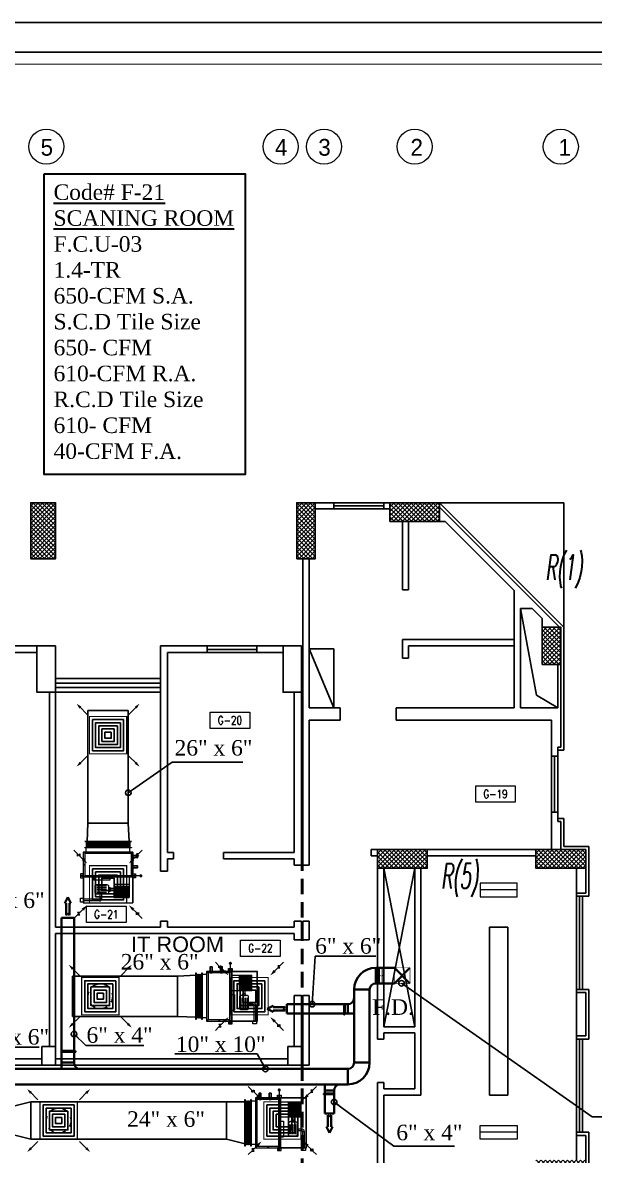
# Model space of a CAD drawing. Extents: x -432 to -365, y -145 to 173.
# Drawn here: x -387.19 to -377.99, y -125.7 to -107.47 of the extents above; entities that cross this region are included whole.
import ezdxf
from ezdxf.enums import TextEntityAlignment as Align

# ---------------------------------------------------------------- set-up
doc = ezdxf.new("R2010")
doc.units = 0
doc.header["$MEASUREMENT"] = 0
for name, pattern in [('DASHDOT', [1, 0.5, -0.25, 0, -0.25]), ('HIDDEN', [0.375, 0.25, -0.125]), ('HIDDEN-Z', [3, 2, -1])]:
    doc.linetypes.add(name, pattern=pattern)
for name, color, linetype in [('01_AC-EQUIP', 206, 'Continuous'), ('03_AC-S.DUCT', 5, 'Continuous'), ('12-AC-FL.CONN.', 2, 'Continuous'), ('A.C.VOLUM DAMPER', 2, 'Continuous'), ('CH.W.PIPING TEXT', 4, 'Continuous'), ('COL', 2, 'Continuous'), ('COLHATCH', 5, 'Continuous'), ('column', 6, 'Continuous'), ('E-LIGHTING', 2, 'Continuous'), ('elev', 2, 'Continuous'), ('ELEV3', 1, 'Continuous'), ('FASEL', 253, 'Continuous'), ('fire damper', 20, 'Continuous'), ('fram', 252, 'Continuous'), ('M-CH-WP-R', 40, 'HIDDEN-Z'), ('M-CH-WP-S', 142, 'Continuous'), ('M-DAMPER', 21, 'Continuous'), ('M-DIFUSER', 195, 'Continuous'), ('M-DUCT-RA', 30, 'Continuous'), ('M-DUCT-SA', 5, 'Continuous'), ('M-EQBMNT', 21, 'Continuous'), ('METAL-EDGE', 253, 'Continuous'), ('WALL', 4, 'Continuous'), ('WIN', 5, 'Continuous'), ('ZONE TEXT', 73, 'Continuous')]:
    doc.layers.add(name, color=color, linetype=linetype)
for name, color, linetype, lineweight in [('04-AC_F.A.DUCT', 4, 'Continuous', 35), ('A-SYMB-RMNU', 4, 'Continuous', 9), ('AC-TEXT', 15, 'Continuous', 30), ('AXIS-TXT', 171, 'Continuous', 20), ('Lighting', 2, 'Continuous', 13)]:
    doc.layers.add(name, color=color, linetype=linetype, lineweight=lineweight)
doc.styles.add('AC', font='romans.shx', dxfattribs={"height": 0.2})
doc.styles.add('ARABY', font='sosa.shx')
doc.styles.add('ITALICC', font='italicc.shx', dxfattribs={"width": 0.5, "height": 0.5})
doc.styles.add('ROMANS-TITLE', font='ROMANS.shx', dxfattribs={"width": 0.8})
doc.dimstyles.new('IHAB', dxfattribs={"dimscale": 0, "dimtxt": 0.15, "dimasz": 0.09, "dimexe": 0.18, "dimexo": 0.0625, "dimgap": 0, "dimtad": 0, "dimtih": 1, "dimtoh": 1, "dimzin": 0, "dimdsep": 46, "dimtxsty": 'ARABY', "dimcen": 0.03, "dimse1": 1, "dimse2": 1, "dimclrd": 36, "dimclrt": 42, "dimadec": 0, "dimazin": 0, "dimtfac": 1, "dimtmove": 1, "dimatfit": 3, "dimldrblk": 'ORIGIN', "dimfxl": 1, "dimtolj": 1, "dimtzin": 0, "dimarcsym": 0})
pattern_1 = [(45, (-202.924395, -132.77691), (-0.035355339, 0.035355339), []), (135, (-202.924395, -132.77691), (-0.035355339, -0.035355339), [])]

# ---------------------------------------------------------------- blocks, each defined once
blk = doc.blocks.new('A$C6E0E3E1A')
at = {"layer": 'Lighting'}
blk.add_line((0.52, 0), (-0.52, 0), dxfattribs=at)
blk.add_lwpolyline([(0.52, 0.194), (-0.52, 0.194), (-0.52, -0.194), (0.52, -0.194)], close=True, dxfattribs=at)
blk = doc.blocks.new('*U254')
at = {"layer": 'M-DIFUSER', "ltscale": 5, "const_width": 18}
blk.add_lwpolyline([(-300, 300), (300, 300), (300, -300), (-300, -300)], close=True, dxfattribs=at)
at = {"layer": 'M-DIFUSER', "color": 21}
for points in [[(250, 250), (-250, 250), (-250, -250), (250, -250)], [(200, 200), (-200, 200), (-200, -200), (200, -200)], [(150, 150), (-150, 150), (-150, -150), (150, -150)], [(100, 100), (-100, 100), (-100, -100), (100, -100)]]:
    blk.add_lwpolyline(points, close=True, dxfattribs=at)
at = {"layer": 'M-DUCT-RA', "color": 30}
for p, q in [((-491, 491), (-549, 549)), ((491, 491), (549, 549)), ((-491, 455), (-491, 491)), ((-455, 491), (-491, 455)), ((-455, 455), (-455, 491)), ((-406, 406), (-455, 455)), ((406, 406), (455, 455)), ((455, 491), (491, 491)), ((491, 455), (455, 491)), ((455, 455), (491, 455)), ((-491, -491), (-549, -549)), ((-491, -455), (-455, -491)), ((-455, -455), (-491, -455)), ((-455, -491), (-491, -491)), ((-406, -406), (-455, -455)), ((406, -406), (455, -455)), ((455, -491), (491, -455)), ((455, -455), (455, -491)), ((491, -455), (491, -491)), ((491, -491), (549, -549))]:
    blk.add_line(p, q, dxfattribs=at)
for points in [[(-389, 424), (-424, 389), (-335, 335)], [(424, 389), (389, 424), (335, 335)], [(-424, -389), (-389, -424), (-335, -335)], [(389, -424), (424, -389), (335, -335)]]:
    blk.add_solid(points, dxfattribs=at)
blk = doc.blocks.new('*U251')
at = {"layer": 'M-DIFUSER', "ltscale": 5, "const_width": 18}
blk.add_lwpolyline([(-300, 300), (300, 300), (300, -300), (-300, -300)], close=True, dxfattribs=at)
at = {"layer": 'M-DIFUSER', "color": 21}
for points in [[(250, 250), (-250, 250), (-250, -250), (250, -250)], [(200, 200), (-200, 200), (-200, -200), (200, -200)], [(150, 150), (-150, 150), (-150, -150), (150, -150)], [(100, 100), (-100, 100), (-100, -100), (100, -100)], [(50, 50), (-50, 50), (-50, -50), (50, -50)]]:
    blk.add_lwpolyline(points, close=True, dxfattribs=at)
at = {"layer": 'M-DUCT-SA', "color": 5, "extrusion": (-5.07059e-20, -1.19855e-17, -1)}
blk.add_line((-461, 461), (-335, 335), dxfattribs=at)
at = {"layer": 'M-DUCT-SA', "color": 5, "extrusion": (-1.19855e-17, 5.07059e-20, -1)}
blk.add_line((461, 461), (335, 335), dxfattribs=at)
at = {"layer": 'M-DUCT-SA', "color": 5, "extrusion": (1.19855e-17, -5.07059e-20, -1)}
blk.add_line((-461, -461), (-335, -335), dxfattribs=at)
at = {"layer": 'M-DUCT-SA', "color": 5, "extrusion": (5.07059e-20, 1.19855e-17, -1)}
blk.add_line((461, -461), (335, -335), dxfattribs=at)
at = {"layer": 'M-DUCT-SA', "color": 5, "extrusion": (-5.07059e-20, -1.19855e-17, -1)}
blk.add_solid([(460, 428), (429, 459), (507, 507)], dxfattribs=at)
at = {"layer": 'M-DUCT-SA', "color": 5, "extrusion": (5.07059e-20, -1.19855e-17, -1)}
blk.add_solid([(-460, 428), (-429, 459), (-507, 507)], dxfattribs=at)
at = {"layer": 'M-DUCT-SA', "color": 5, "extrusion": (1.19855e-17, -5.07059e-20, -1)}
blk.add_solid([(428, -460), (459, -429), (507, -507)], dxfattribs=at)
at = {"layer": 'M-DUCT-SA', "color": 5, "extrusion": (-1.19855e-17, -5.07059e-20, -1)}
blk.add_solid([(-428, -460), (-459, -429), (-507, -507)], dxfattribs=at)
blk = doc.blocks.new('A$C7E27466D')
at = {"layer": '01_AC-EQUIP', "color": 2, "lineweight": 20}
for p, q in [((-75.3, 98.1), (-73.7, 98.7)), ((-75.3, 98.1), (-73.7, 97.6)), ((-75.3, 97.1), (-73.7, 97.6)), ((-75.3, 97.1), (-73.7, 96.6)), ((-75.3, 96.1), (-73.7, 96.6)), ((-75.3, 96.1), (-73.7, 95.6)), ((-75.3, 95.1), (-73.7, 95.6)), ((-75.3, 95.1), (-73.7, 94.6)), ((-75.3, 94.1), (-73.7, 94.6)), ((-75.3, 94.1), (-73.7, 93.6)), ((-75.3, 93.1), (-73.7, 93.6)), ((-75.3, 93.1), (-73.7, 92.5)), ((-75.3, 92), (-73.7, 92.5)), ((-75.3, 92), (-73.7, 91.5)), ((-75.3, 91), (-73.7, 91.5)), ((-6.3, 97.6), (-73.7, 97.6)), ((-6.3, 96.6), (-73.7, 96.6)), ((-6.3, 95.6), (-73.7, 95.6)), ((-6.3, 94.6), (-73.7, 94.6)), ((-6.3, 93.6), (-73.7, 93.6)), ((-6.3, 92.5), (-73.7, 92.5)), ((-6.3, 91.5), (-73.7, 91.5)), ((-4.7, 98.1), (-6.3, 98.7)), ((-4.7, 98.1), (-6.3, 97.6)), ((-4.7, 97.1), (-6.3, 97.6)), ((-4.7, 97.1), (-6.3, 96.6)), ((-4.7, 96.1), (-6.3, 96.6)), ((-4.7, 96.1), (-6.3, 95.6)), ((-4.7, 95.1), (-6.3, 95.6)), ((-4.7, 95.1), (-6.3, 94.6)), ((-4.7, 94.1), (-6.3, 94.6)), ((-4.7, 94.1), (-6.3, 93.6)), ((-4.7, 93.1), (-6.3, 93.6)), ((-4.7, 93.1), (-6.3, 92.5)), ((-4.7, 92), (-6.3, 92.5)), ((-4.7, 92), (-6.3, 91.5)), ((-4.7, 91), (-6.3, 91.5)), ((-75.3, 91), (-73.7, 90.5)), ((-75.3, 90), (-73.7, 90.5)), ((-75.3, 90), (-73.7, 89.5)), ((-6.3, 90.5), (-73.7, 90.5)), ((-4.7, 91), (-6.3, 90.5)), ((-4.7, 90), (-6.3, 90.5)), ((-4.7, 90), (-6.3, 89.5))]:
    blk.add_line(p, q, dxfattribs=at)
at = {"layer": '01_AC-EQUIP', "color": 1, "lineweight": 20}
for p, q in [((-77.8, 81), (-79.9, 81)), ((-78.9, 80.3), (-78.9, 81.7)), ((-75, 82), (-75, 89)), ((-5, 82), (-5, 89)), ((-2.2, 81), (-0.1, 81)), ((-1.1, 80.3), (-1.1, 81.7)), ((0, 82), (0, 0)), ((-77.8, 61.5), (-79.9, 61.5)), ((-78.9, 60.8), (-78.9, 62.2)), ((-2.2, 61.5), (-0.1, 61.5)), ((-1.1, 60.8), (-1.1, 62.2)), ((-77.8, 42.5), (-79.9, 42.5)), ((-78.9, 41.8), (-78.9, 43.2)), ((-62.7, 42), (-62.7, 37)), ((-37.3, 37), (-62.7, 37)), ((-37.3, 42), (-37.3, 37)), ((-30.6, 42), (-30.6, 9)), ((-6.2, 42), (-6.2, 9)), ((-2.2, 42.5), (-0.1, 42.5)), ((-1.1, 41.8), (-1.1, 43.2)), ((-58.3, 27.4), (-42.7, 27.4)), ((-58.3, 24.8), (-42.7, 24.8)), ((-58.3, 22.1), (-42.7, 22.1)), ((-58.3, 19.4), (-42.7, 19.4)), ((-30.6, 23.1), (-36, 23.1)), ((-30.6, 20.4), (-36, 20.4)), ((-6.2, 29.5), (-30.6, 29.5)), ((-30.6, 27), (-6.2, 27)), ((-30.6, 25), (-6.2, 25)), ((-30.6, 23), (-6.2, 23)), ((-30.6, 21.4), (-6.2, 21.4)), ((-30.6, 19.4), (-6.2, 19.4)), ((-30.6, 18.4), (-6.2, 18.4)), ((-54, 6.1), (-79.6, 6.1)), ((-54, 3.5), (-79.6, 3.5)), ((-58.3, 16.8), (-42.7, 16.8)), ((-54, 6.1), (-54, 3.5)), ((-52.7, 7.4), (-52.7, 14.5)), ((-52.7, 7.4), (-50, 7.4)), ((-50, 7.4), (-50, 14.5)), ((-30.6, 17.5), (-6.2, 17.5)), ((-30.6, 16.8), (-6.2, 16.8)), ((-30.6, 15.8), (-6.2, 15.8)), ((-30.6, 14.8), (-6.2, 14.8)), ((-30.6, 13.8), (-6.2, 13.8)), ((-30.6, 12.9), (-6.2, 12.9)), ((-30.6, 12.2), (-6.2, 12.2)), ((-30.6, 11.5), (-6.2, 11.5)), ((-30.6, 11), (-6.2, 11)), ((-30.6, 10.6), (-6.2, 10.6)), ((-30.6, 10.3), (-6.2, 10.3)), ((-30.6, 9.9), (-6.2, 9.9)), ((-30.6, 9.6), (-6.2, 9.6)), ((-30.6, 9.4), (-6.2, 9.4)), ((-30.6, 9.2), (-6.2, 9.2)), ((-30.6, 9), (-6.2, 9)), ((-30.6, 9), (-6.2, 9))]:
    blk.add_line(p, q, dxfattribs=at)
at = {"layer": '01_AC-EQUIP', "color": 4, "lineweight": 20}
blk.add_line((12.8, 43.8), (2.3, 43.8), dxfattribs=at)
at = {"layer": '01_AC-EQUIP', "color": 1, "linetype": 'DASHDOT', "lineweight": 20}
blk.add_line((-30.6, 16.8), (-6.2, 16.8), dxfattribs=at)
at = {"layer": '01_AC-EQUIP', "color": 2, "lineweight": 20}
for points in [[(-77.5, 98.7), (-77.5, 99.2), (-2.5, 99.2), (-2.5, 98.7)], [(-77.5, 89), (-77.5, 89.5), (-2.5, 89.5), (-2.5, 89)]]:
    blk.add_lwpolyline(points, close=True, dxfattribs=at)
at = {"layer": '01_AC-EQUIP', "color": 1, "lineweight": 20}
for points in [[(-80, 42), (0, 42), (0, 82), (-80, 82)], [(-77.5, 44.5), (-2.5, 44.5), (-2.5, 79.5), (-77.5, 79.5)], [(-84.4, 40.7), (-80, 40.7), (-80, 46.7), (-84.4, 46.7)], [(-80, 42), (-80, 0), (0, 0), (0, 42)], [(-79.6, 41.6), (-79.6, 0.4), (-0.4, 0.4), (-0.4, 41.6)], [(4.4, 40.7), (0, 40.7), (0, 46.7), (4.4, 46.7)], [(-38.6, 19.3), (-36, 19.3), (-36, 24.3), (-38.6, 24.3)], [(-84.4, 7.6), (-80, 7.6), (-80, 1.6), (-84.4, 1.6)]]:
    blk.add_lwpolyline(points, close=True, dxfattribs=at)
at = {"layer": '01_AC-EQUIP', "color": 4, "lineweight": 20, "const_width": 2.52}
blk.add_lwpolyline([(12.6, 45, 1), (13.1, 42.5, 1)], format="xyb", close=True, dxfattribs=at)
at = {"layer": '01_AC-EQUIP', "color": 1, "lineweight": 20}
blk.add_lwpolyline([(-58.8, 14.5), (-41.2, 14.5, 0.414214), (-38.6, 17.1), (-38.6, 26.4, 0.414214), (-41.2, 29.1), (-58.8, 29.1, 0.414214), (-61.4, 26.4), (-61.4, 17.1, 0.414214)], format="xyb", close=True, dxfattribs=at)
for centre in [(-82.3, 43.8), (2.3, 43.8)]:
    blk.add_circle(centre, 0.932, dxfattribs=at)
for radius in [1.33, 3.99]:
    blk.add_arc((-54, 7.4), radius, 270.0006, 0.0006, dxfattribs=at)
for centre, major_axis, start_param, end_param in [((-78.9, 81), (-0.827, 0), -1.570796, 4.712389), ((-78.9, 81), (-0.47, 0), 3.141593, 9.424778), ((-78.9, 61.5), (-0.827, 0), -1.570796, 4.712389), ((-78.9, 61.5), (-0.47, 0), 3.141593, 9.424778), ((-78.9, 42.5), (-0.827, 0), -1.570796, 4.712389), ((-78.9, 42.5), (-0.47, 0), 3.141593, 9.424778)]:
    blk.add_ellipse(centre, major_axis=major_axis, ratio=0.646018, start_param=start_param, end_param=end_param, dxfattribs=at)
at = {"layer": '01_AC-EQUIP', "color": 1, "lineweight": 20, "extrusion": (0, 0, -1)}
for centre, major_axis, start_param, end_param in [((-1.1, 81), (0.827, 0), -1.570796, 4.712389), ((-1.1, 81), (0.47, 0), 3.141593, 9.424778), ((-1.1, 61.5), (0.827, 0), -1.570796, 4.712389), ((-1.1, 61.5), (0.47, 0), 3.141593, 9.424778), ((-1.1, 42.5), (0.827, 0), -1.570796, 4.712389), ((-1.1, 42.5), (0.47, 0), 3.141593, 9.424778)]:
    blk.add_ellipse(centre, major_axis=major_axis, ratio=0.646018, start_param=start_param, end_param=end_param, dxfattribs=at)
at = {"layer": 'M-CH-WP-R', "color": 6, "linetype": 'ByBlock', "ltscale": 1.5}
blk.add_lwpolyline([(-2.5, 76.2), (-2.5, 73.2), (7.5, 73.2), (7.5, 76.2)], close=True, dxfattribs=at)
at = {"layer": 'M-CH-WP-S', "color": 5, "linetype": 'ByBlock', "ltscale": 1.5}
blk.add_lwpolyline([(-2.5, 59.7), (-2.5, 56.7), (7.5, 56.7), (7.5, 59.7)], close=True, dxfattribs=at)
blk = doc.blocks.new('A$C4397250F')
at = {"layer": '04-AC_F.A.DUCT'}
for p, q in [((0, 0), (-0.0241, -0.0482)), ((-0.0241, -0.0482), (-0.0132, -0.0482)), ((-0.0132, -0.0482), (-0.0132, -0.1443)), ((0.0241, -0.0482), (0, 0)), ((0.0132, -0.0482), (0.0241, -0.0482)), ((0.0132, -0.0482), (0.0132, -0.1443)), ((0, -0.1288), (-0.0132, -0.1443)), ((0.0132, -0.1443), (0, -0.1288))]:
    blk.add_line(p, q, dxfattribs=at)
blk = doc.blocks.new('A$C180A56EA')
at = {"layer": 'A.C.VOLUM DAMPER'}
h = blk.add_hatch(dxfattribs=at)
h.set_pattern_fill('ANSI31', color=256, scale=0.001, style=0)
h.set_pattern_definition([(45, (129.5106855, -230.48025158), (-8.838834765e-05, 8.838834765e-05), [])])
h.paths.add_polyline_path([(0.046, 0.004), (0.046, 0.006), (0.04, 0.006), (0.04, -0.003), (0.046, -0.003), (0.046, 0), (0.06, 0), (0.06, 0.013), (0.057, 0.013), (0.057, 0.004)])
for p, q in [((-0.124, 0.003), (-0.116, 0.003)), ((-0.116, 0), (-0.119, 0.003)), ((-0.119, 0), (-0.116, 0.002)), ((-0.116, 0.002), (-0.118, 0.003)), ((-0.116, 0.003), (-0.117, 0.003)), ((-0.117, 0), (-0.116, 0.001)), ((-0.116, 0), (-0.11, 0.006)), ((-0.116, 0.001), (-0.112, 0.006)), ((-0.11, 0), (-0.116, 0.006)), ((-0.116, 0.002), (-0.113, 0.006)), ((-0.116, -0.003), (-0.116, 0.006)), ((-0.116, 0.003), (-0.114, 0.006)), ((-0.116, 0.006), (-0.11, 0.006)), ((-0.116, 0.006), (-0.116, 0.006)), ((-0.116, 0.005), (-0.115, 0.006)), ((-0.116, -0.001), (-0.11, 0.005)), ((-0.11, -0.001), (-0.116, 0.005)), ((-0.116, -0.002), (-0.11, 0.004)), ((-0.11, -0.003), (-0.116, 0.004)), ((-0.116, -0.003), (-0.11, 0.003)), ((-0.111, -0.003), (-0.116, 0.003)), ((-0.112, -0.003), (-0.116, 0.002)), ((-0.113, -0.003), (-0.116, 0)), ((-0.116, 0), (-0.116, 0)), ((-0.11, 0.001), (-0.115, 0.006)), ((-0.11, 0.002), (-0.114, 0.006)), ((-0.114, -0.003), (-0.11, 0.002)), ((-0.11, 0.003), (-0.113, 0.006)), ((-0.113, 0.002), (0.04, 0.002)), ((-0.113, -0.003), (-0.11, 0.001)), ((-0.11, 0.004), (-0.112, 0.006)), ((0.04, 0.012), (-0.11, 0.012)), ((-0.11, 0.005), (-0.11, 0.006)), ((-0.088, 0.011), (-0.099, -0.007)), ((-0.077, 0.011), (-0.066, -0.007)), ((-0.04, 0.011), (-0.051, -0.007)), ((-0.028, 0.011), (-0.017, -0.007)), ((0.006, 0.011), (-0.006, -0.007)), ((0.017, 0.011), (0.029, -0.007)), ((0.046, 0.006), (0.04, 0.006)), ((0.04, 0.006), (0.04, -0.003)), ((0.046, 0.004), (0.046, 0.006)), ((0.057, 0.004), (0.046, 0.004)), ((0.06, 0.013), (0.057, 0.013)), ((0.057, 0.013), (0.057, 0.004)), ((0.06, 0.013), (0.06, 0)), ((-0.124, 0), (-0.116, 0)), ((-0.114, -0.003), (-0.116, -0.001)), ((-0.115, -0.003), (-0.116, -0.002)), ((-0.11, -0.003), (-0.116, -0.003)), ((-0.112, -0.003), (-0.11, 0)), ((-0.111, -0.003), (-0.11, -0.001)), ((-0.11, -0.003), (-0.11, -0.002)), ((-0.11, -0.008), (0.04, -0.008)), ((0.04, -0.003), (0.046, -0.003)), ((0.06, 0), (0.046, 0)), ((0.046, -0.003), (0.046, 0))]:
    blk.add_line(p, q, dxfattribs=at)
at = {"layer": 'A.C.VOLUM DAMPER', "extrusion": (0, 0, -1)}
for centre, major_axis, start_param, end_param in [((-0.094, 0.002), (0.00135, 0.00135), 3.926991, 7.068583), ((-0.094, 0.002), (-0.00135, 0.00135), 2.356195, 5.497787), ((-0.071, 0.002), (0.00135, 0.00135), 3.926991, 7.068583), ((-0.071, 0.002), (-0.00135, 0.00135), 2.356195, 5.497787), ((-0.046, 0.002), (0.00135, 0.00135), 3.926991, 7.068583), ((-0.046, 0.002), (-0.00135, 0.00135), 2.356195, 5.497787), ((-0.023, 0.002), (0.00135, 0.00135), 3.926991, 7.068583), ((-0.023, 0.002), (-0.00135, 0.00135), 2.356194, 5.497787), ((0, 0.002), (0.00135, 0.00135), 3.926991, 7.068583), ((0, 0.002), (0.00135, 0.00135), 0.785398, 3.926991), ((0.023, 0.002), (0.00135, 0.00135), 3.926991, 7.068583), ((0.023, 0.002), (-0.00135, 0.00135), 2.356195, 5.497787)]:
    blk.add_ellipse(centre, major_axis=major_axis, ratio=1, start_param=start_param, end_param=end_param, dxfattribs=at)
blk = doc.blocks.new('_Origin')
at = {"color": 0, "linetype": 'ByBlock', "lineweight": -2}
blk.add_line((0, 0), (-1, 0), dxfattribs=at)
blk.add_circle((0, 0), 0.5, dxfattribs=at)
blk = doc.blocks.new('*U707')
at = {"layer": 'M-EQBMNT'}
h = blk.add_hatch(color=195, dxfattribs=at)
edge = h.paths.add_edge_path()
edge.add_ellipse((-200, 0), major_axis=(0, -37.5), ratio=0.504202, start_angle=0, end_angle=90)
edge.add_ellipse((-200, 0), major_axis=(0, 19.7), ratio=0.960389, start_angle=90, end_angle=270, ccw=False)
edge.add_ellipse((-200, 0), major_axis=(0, -37.5), ratio=0.504202, start_angle=270, end_angle=360)
edge = h.paths.add_edge_path()
edge.add_ellipse((-200, 0), major_axis=(0, 19.7), ratio=0.960389, start_angle=270, end_angle=450, ccw=False)
edge.add_ellipse((-200, 0), major_axis=(0, -37.5), ratio=0.504202, start_angle=90, end_angle=180)
edge.add_ellipse((-200, 0), major_axis=(0, -37.5), ratio=0.504202, start_angle=180, end_angle=270)
at = {"layer": 'M-EQBMNT', "color": 195, "const_width": 10}
blk.add_lwpolyline([(0, 0), (-400, 0)], dxfattribs=at)
at = {"layer": 'M-EQBMNT'}
blk.add_lwpolyline([(0, 50), (-400, 50), (-400, -50), (0, -50)], close=True, dxfattribs=at)
blk = doc.blocks.new('A-ROOM')
at = {"layer": 'A-SYMB-RMNU'}
blk.add_lwpolyline([(-425, 175), (425, 175), (425, -175), (-425, -175)], close=True, dxfattribs=at)
at = {"layer": 'A-SYMB-RMNU', "style": 'ROMANS-TITLE', "width": 0.8}
blk.add_attdef('ROOM-NO', text='', height=175, dxfattribs=at).set_placement((0, 0), align=Align.MIDDLE)

msp = doc.modelspace()

# ---------------------------------------------------------------- hatches: boundary and pattern name
at = {"layer": 'COLHATCH', "linetype": 'Continuous'}
h = msp.add_hatch(dxfattribs=at)
h.set_pattern_fill('_USER', color=252, scale=0.05, angle=45, style=0, double=1, pattern_type=0)
h.set_pattern_definition(pattern_1)
h.paths.add_polyline_path([(-382.484, -115.197), (-382.784, -115.197), (-382.784, -116.097), (-382.484, -116.097)])
h.paths.add_polyline_path([(-380.484, -115.197), (-381.284, -115.197), (-381.284, -115.497), (-380.484, -115.497)])
h.paths.add_polyline_path([(-378.534, -117.197), (-378.834, -117.197), (-378.834, -117.797), (-378.534, -117.797)])
h.paths.add_polyline_path([(-378.134, -120.777), (-378.934, -120.777), (-378.934, -121.077), (-378.134, -121.077)])
h.paths.add_polyline_path([(-380.684, -120.777), (-381.484, -120.777), (-381.484, -121.077), (-380.684, -121.077)])
h.paths.add_polyline_path([(-380.584, -125.827), (-381.484, -125.827), (-381.484, -126.127), (-380.584, -126.127)])
h.paths.add_polyline_path([(-378.134, -125.777), (-378.934, -125.777), (-378.934, -126.077), (-378.134, -126.077)])
h.paths.add_polyline_path([(-378.489, -132.047), (-378.989, -132.047), (-378.989, -132.397), (-378.489, -132.397)])
h.paths.add_polyline_path([(-380.392, -132.047), (-381.492, -132.047), (-381.492, -132.347), (-380.639, -132.347, -0.011587), (-380.655, -133.033), (-380.405, -133.043, 0.01656)])
h.paths.add_polyline_path([(-380.586, -134.777), (-380.84, -134.777, -0.040808), (-381.428, -137.116), (-381.192, -137.197, 0.04151)])
h.paths.add_polyline_path([(-382.484, -134.177), (-382.784, -134.177), (-382.784, -135.077), (-382.484, -135.077)])
h.paths.add_polyline_path([(-386.614, -134.177), (-387.014, -134.177), (-387.014, -135.077), (-386.614, -135.077)])
h.paths.add_polyline_path([(-390.414, -134.177), (-390.864, -134.177), (-390.864, -135.077), (-390.414, -135.077)])
h.paths.add_polyline_path([(-390.664, -135.997), (-390.964, -135.997), (-390.964, -136.897), (-390.664, -136.897)])
h.paths.add_polyline_path([(-398.514, -134.627, 1), (-399.114, -134.627, 1)])
h.paths.add_polyline_path([(-398.514, -136.447, 1), (-399.114, -136.447, 1)])
h.paths.add_polyline_path([(-406.514, -134.627, 1), (-407.114, -134.627, 1)])
h.paths.add_polyline_path([(-406.514, -136.447, 1), (-407.114, -136.447, 1)])
h.paths.add_polyline_path([(-414.764, -134.177), (-415.214, -134.177), (-415.214, -135.077), (-414.764, -135.077)])
h.paths.add_polyline_path([(-414.664, -135.997), (-414.964, -135.997), (-414.964, -136.897), (-414.664, -136.897)])
h.paths.add_polyline_path([(-418.614, -134.177), (-419.014, -134.177), (-419.014, -135.077), (-418.614, -135.077)])
h.paths.add_polyline_path([(-422.844, -134.177), (-423.144, -134.177), (-423.144, -135.077), (-422.844, -135.077)])
h.paths.add_polyline_path([(-424.789, -134.777), (-425.042, -134.777, 0.04151), (-424.437, -137.197), (-424.2, -137.116, -0.040808)])
h.paths.add_polyline_path([(-424.137, -132.047), (-425.237, -132.047, 0.01656), (-425.224, -133.043), (-424.974, -133.033, -0.011587), (-424.99, -132.347), (-424.137, -132.347)])
h.paths.add_polyline_path([(-426.64, -132.047), (-427.14, -132.047), (-427.14, -132.397), (-426.64, -132.397)])
h.paths.add_polyline_path([(-426.694, -125.777), (-427.494, -125.777), (-427.494, -126.077), (-426.694, -126.077)])
h.paths.add_polyline_path([(-424.144, -125.827), (-425.044, -125.827), (-425.044, -126.127), (-424.144, -126.127)])
h.paths.add_polyline_path([(-426.694, -120.777), (-427.494, -120.777), (-427.494, -121.077), (-426.694, -121.077)])
h.paths.add_polyline_path([(-424.144, -120.777), (-424.944, -120.777), (-424.944, -121.077), (-424.144, -121.077)])
h.paths.add_polyline_path([(-426.794, -117.197), (-427.094, -117.197), (-427.094, -117.797), (-426.794, -117.797)])
h.paths.add_polyline_path([(-424.344, -115.197), (-425.144, -115.197), (-425.144, -115.497), (-424.344, -115.497)])
h.paths.add_polyline_path([(-422.844, -115.197), (-423.144, -115.197), (-423.144, -116.097), (-422.844, -116.097)])
h.paths.add_polyline_path([(-418.564, -115.197), (-418.964, -115.197), (-418.964, -116.097), (-418.564, -116.097)])
h.paths.add_polyline_path([(-414.764, -115.197), (-415.214, -115.197), (-415.214, -116.097), (-414.764, -116.097)])
h.paths.add_polyline_path([(-405.414, -112.997), (-405.714, -112.997), (-405.714, -113.597), (-405.414, -113.597)])
h.paths.add_polyline_path([(-398.664, -112.997), (-398.964, -112.997), (-398.964, -113.597), (-398.664, -113.597)])
h.paths.add_polyline_path([(-398.664, -116.347), (-398.964, -116.347), (-398.964, -116.947), (-398.664, -116.947)])
h.paths.add_polyline_path([(-400.014, -115.197), (-405.714, -115.197), (-405.714, -116.947), (-405.414, -116.947), (-405.414, -115.497), (-400.314, -115.497), (-400.314, -116.947), (-400.014, -116.947)])
h.paths.add_polyline_path([(-390.414, -115.197), (-390.864, -115.197), (-390.864, -116.097), (-390.414, -116.097)])
h = msp.add_hatch(dxfattribs=at)
h.set_pattern_fill('_USER', color=252, scale=0.05, angle=45, style=0, double=1, pattern_type=0)
h.set_pattern_definition(pattern_1)
h.paths.add_polyline_path([(-386.664, -115.197), (-387.064, -115.197), (-387.064, -116.097), (-386.664, -116.097)])

# ---------------------------------------------------------------- linework, layer by layer
at = {"layer": '03_AC-S.DUCT', "linetype": 'Continuous'}
for p, q in [((-386.144, -120.35), (-386.144, -118.537)), ((-386.144, -118.537), (-385.494, -118.537)), ((-385.494, -120.35), (-385.494, -118.537)), ((-386.144, -120.35), (-386.157, -120.65)), ((-386.144, -120.35), (-385.494, -120.35)), ((-385.494, -120.35), (-385.482, -120.65)), ((-386.394, -122.812), (-384.701, -122.812)), ((-386.394, -122.812), (-386.394, -123.462)), ((-384.401, -122.8), (-384.701, -122.812)), ((-384.701, -122.812), (-384.701, -123.462)), ((-386.394, -123.462), (-384.701, -123.462)), ((-384.401, -123.474), (-384.701, -123.462)), ((-387.064, -124.837), (-387.364, -124.912)), ((-383.614, -124.837), (-387.064, -124.837)), ((-387.064, -124.837), (-387.064, -125.437)), ((-383.914, -124.837), (-383.914, -125.437)), ((-387.364, -125.362), (-387.064, -125.437)), ((-383.914, -125.437), (-387.064, -125.437)), ((-383.614, -125.511), (-383.914, -125.437))]:
    msp.add_line(p, q, dxfattribs=at)
at = {"layer": '04-AC_F.A.DUCT', "linetype": 'Continuous'}
for p, q in [((-386.566, -124.306), (-386.566, -121.877)), ((-386.366, -121.877), (-386.566, -121.877)), ((-386.366, -124.206), (-386.366, -121.877)), ((-381.211, -122.68), (-381.511, -122.68)), ((-381.511, -122.93), (-381.511, -122.68)), ((-380.961, -122.68), (-381.211, -122.93)), ((-380.961, -122.93), (-381.211, -122.68)), ((-381.211, -122.93), (-381.511, -122.93)), ((-381.861, -124.206), (-381.861, -123.03)), ((-381.611, -123.03), (-381.861, -123.03)), ((-381.611, -124.206), (-381.611, -123.03)), ((-382.942, -123.265), (-381.961, -123.265)), ((-382.942, -123.415), (-382.942, -123.265)), ((-381.961, -123.265), (-381.961, -123.415)), ((-382.942, -123.415), (-381.861, -123.415)), ((-386.366, -124.206), (-386.566, -124.206)), ((-381.861, -124.206), (-381.611, -124.206)), ((-396.252, -124.306), (-381.961, -124.306)), ((-381.961, -124.556), (-381.961, -124.306)), ((-396.252, -124.556), (-381.961, -124.556)), ((-382.331, -125.022), (-382.331, -124.556)), ((-382.181, -124.656), (-382.331, -124.656)), ((-382.181, -125.022), (-382.181, -124.656)), ((-382.331, -125.022), (-382.181, -125.022))]:
    msp.add_line(p, q, dxfattribs=at)
at = {"layer": '04-AC_F.A.DUCT', "linetype": 'Continuous', "const_width": 0.01}
msp.add_lwpolyline([(-380.961, -122.93), (-381.211, -122.93), (-381.211, -122.68), (-380.961, -122.68)], close=True, dxfattribs=at)
at = {"layer": '04-AC_F.A.DUCT', "linetype": 'Continuous'}
for centre, radius, start, end in [((-381.511, -123.03), 0.35, 90, 180), ((-381.511, -123.03), 0.1, 90, 180), ((-381.961, -123.165), 0.1, 270, 0), ((-386.266, -124.206), 0.1, 180, 270), ((-381.961, -124.206), 0.1, 270, 0), ((-381.961, -124.206), 0.35, 270, 0), ((-382.081, -124.656), 0.1, 90, 180)]:
    msp.add_arc(centre, radius, start, end, dxfattribs=at)
at = {"layer": '12-AC-FL.CONN.', "linetype": 'HIDDEN', "ltscale": 0.25}
for centre in [(-385.944, -123.137), (-386.614, -125.137)]:
    msp.add_circle(centre, 0.2, dxfattribs=at)
at = {"layer": 'AC-TEXT', "color": 34, "linetype": 'Continuous'}
msp.add_lwpolyline([(-386.847, -109.905), (-383.614, -109.905), (-383.614, -114.74), (-386.847, -114.74)], close=True, dxfattribs=at)
at = {"layer": 'AXIS-TXT'}
for centre in [(-386.814, -109.466), (-383.043, -109.466), (-382.346, -109.466), (-380.884, -109.466), (-378.534, -109.466)]:
    msp.add_circle(centre, 0.282, dxfattribs=at)
at = {"layer": 'COL', "linetype": 'Continuous'}
for points in [[(-386.664, -117.497), (-386.964, -117.497), (-386.964, -118.247), (-386.664, -118.247)], [(-382.704, -117.497), (-383.004, -117.497), (-383.004, -118.247), (-382.704, -118.247)], [(-386.884, -124.247), (-386.664, -124.247), (-386.664, -123.947), (-386.884, -123.947)], [(-382.924, -123.947), (-382.704, -123.947), (-382.704, -124.247), (-382.924, -124.247)]]:
    msp.add_lwpolyline(points, close=True, dxfattribs=at)
at = {"layer": 'column', "color": 252}
for points in [[(-386.664, -115.197), (-387.064, -115.197), (-387.064, -116.097), (-386.664, -116.097)], [(-387.064, -116.097), (-386.664, -116.097), (-386.664, -115.197), (-387.064, -115.197)], [(-382.784, -116.097), (-382.484, -116.097), (-382.484, -115.197), (-382.784, -115.197)], [(-381.284, -115.197), (-381.284, -115.497), (-380.484, -115.497), (-380.484, -115.197)], [(-378.834, -117.797), (-378.534, -117.797), (-378.534, -117.197), (-378.834, -117.197)], [(-381.484, -120.777), (-381.484, -121.077), (-380.684, -121.077), (-380.684, -120.777)], [(-378.934, -120.777), (-378.934, -121.077), (-378.134, -121.077), (-378.134, -120.777)]]:
    msp.add_lwpolyline(points, close=True, dxfattribs=at)
at = {"layer": 'elev', "color": 252}
for p, q in [((-380.484, -115.197), (-378.484, -115.197)), ((-378.484, -117.197), (-378.484, -115.197)), ((-381.084, -115.497), (-381.084, -116.597)), ((-380.984, -115.497), (-380.984, -116.597)), ((-380.984, -116.597), (-381.084, -116.597)), ((-382.184, -117.547), (-382.584, -117.547)), ((-382.584, -117.547), (-382.184, -118.497)), ((-382.184, -117.547), (-382.184, -118.497)), ((-379.284, -117.397), (-381.084, -117.397)), ((-381.084, -117.397), (-381.084, -117.697)), ((-379.284, -117.497), (-380.984, -117.497)), ((-380.984, -117.497), (-380.984, -117.697)), ((-380.984, -117.697), (-381.084, -117.697))]:
    msp.add_line(p, q, dxfattribs=at)
at = {"layer": 'ELEV3', "color": 252, "linetype": 'Continuous'}
for p, q in [((-379.184, -116.897), (-378.926, -118.292)), ((-378.926, -118.292), (-378.584, -118.497)), ((-381.384, -121.077), (-380.884, -123.627)), ((-381.384, -123.627), (-380.884, -121.077))]:
    msp.add_line(p, q, dxfattribs=at)
at = {"layer": 'FASEL', "linetype": 'HIDDEN'}
for points in [[(-382.704, -117.497), (-382.704, -132.777), (-383.004, -132.777), (-383.004, -132.247), (-386.664, -132.247), (-386.664, -132.777), (-386.964, -132.777), (-386.964, -132.247), (-390.664, -132.247), (-390.664, -132.777), (-390.964, -132.777), (-390.964, -132.247), (-394.664, -132.247), (-394.664, -132.777), (-394.964, -132.777), (-394.964, -132.247), (-398.664, -132.247), (-398.664, -132.777), (-398.964, -132.777), (-398.964, -132.247), (-401.664, -132.247)], [(-382.684, -117.497), (-382.684, -132.797), (-383.024, -132.797), (-383.024, -132.267), (-386.644, -132.267), (-386.644, -132.797), (-386.984, -132.797), (-386.984, -132.267), (-390.644, -132.267), (-390.644, -132.797), (-390.984, -132.797), (-390.984, -132.267), (-394.644, -132.267), (-394.644, -132.797), (-394.984, -132.797), (-394.984, -132.267), (-398.644, -132.267), (-398.644, -132.797), (-398.984, -132.797), (-398.984, -132.267), (-401.644, -132.267)]]:
    msp.add_lwpolyline(points, dxfattribs=at)
at = {"layer": 'fram'}
msp.add_line((-367.003, -107.949), (-431.049, -107.949), dxfattribs=at)
for points in [[(-431.526, -107.472), (-366.526, -107.472), (-366.526, -145.472), (-431.526, -145.472)], [(-374.58, -107.949), (-431.049, -107.949), (-431.049, -144.995), (-374.58, -144.995)]]:
    msp.add_lwpolyline(points, close=True, dxfattribs=at)
at = {"layer": 'METAL-EDGE', "color": 252, "linetype": 'Continuous'}
for p, q in [((-380.484, -115.268), (-378.534, -117.218)), ((-378.534, -117.218), (-378.534, -119.127)), ((-378.584, -119.127), (-378.534, -119.127)), ((-378.584, -119.177), (-378.584, -119.127)), ((-378.584, -120.277), (-378.584, -120.327)), ((-378.584, -120.327), (-378.534, -120.327)), ((-378.534, -120.327), (-378.534, -120.777)), ((-378.534, -120.777), (-378.134, -120.777)), ((-378.134, -120.777), (-378.134, -121.477)), ((-378.284, -121.477), (-378.134, -121.477)), ((-378.284, -123.077), (-378.134, -123.077)), ((-378.134, -123.077), (-378.134, -123.777)), ((-378.134, -123.777), (-378.284, -123.777)), ((-378.284, -125.377), (-378.134, -125.377)), ((-378.134, -125.377), (-378.134, -126.077))]:
    msp.add_line(p, q, dxfattribs=at)
at = {"layer": 'WALL', "color": 252, "linetype": 'Continuous'}
for p, q in [((-382.784, -115.197), (-382.784, -116.097)), ((-382.184, -115.197), (-382.784, -115.197)), ((-382.184, -115.297), (-382.484, -115.297)), ((-382.484, -115.297), (-382.484, -116.097)), ((-382.184, -115.197), (-382.184, -115.297)), ((-380.484, -115.197), (-381.384, -115.197)), ((-381.384, -115.197), (-381.384, -115.297)), ((-381.284, -115.297), (-381.384, -115.297)), ((-381.284, -115.297), (-381.284, -115.447)), ((-381.284, -115.297), (-381.284, -115.497)), ((-380.484, -115.197), (-378.484, -117.197)), ((-381.284, -115.497), (-380.397, -115.497)), ((-380.397, -115.497), (-379.284, -116.609)), ((-382.784, -116.097), (-382.684, -116.097)), ((-382.684, -116.097), (-382.684, -121.027)), ((-382.584, -116.097), (-382.584, -118.497)), ((-382.484, -116.097), (-382.584, -116.097)), ((-379.284, -116.609), (-379.284, -118.497)), ((-379.184, -116.897), (-379.184, -118.497)), ((-378.997, -116.897), (-379.184, -116.897)), ((-378.997, -116.897), (-378.834, -117.059)), ((-378.834, -117.797), (-378.834, -117.059)), ((-378.484, -117.197), (-378.484, -119.177)), ((-386.664, -117.497), (-388.934, -117.497)), ((-386.664, -117.497), (-386.664, -122.027)), ((-384.974, -117.497), (-384.974, -121.127)), ((-384.224, -117.497), (-384.974, -117.497)), ((-384.224, -117.607), (-384.224, -117.497)), ((-382.704, -117.497), (-383.424, -117.497)), ((-383.424, -117.607), (-383.424, -117.497)), ((-382.704, -117.497), (-382.704, -121.027)), ((-386.964, -117.607), (-388.824, -117.607)), ((-386.964, -118.247), (-386.964, -117.607)), ((-384.864, -117.607), (-384.864, -120.827)), ((-384.224, -117.607), (-384.864, -117.607)), ((-383.004, -117.607), (-383.424, -117.607)), ((-383.004, -117.607), (-383.004, -118.247)), ((-378.584, -117.797), (-378.834, -117.797)), ((-378.584, -117.797), (-378.584, -118.497)), ((-386.764, -118.247), (-386.964, -118.247)), ((-386.764, -118.247), (-386.764, -123.947)), ((-383.004, -118.247), (-382.824, -118.247)), ((-382.824, -118.247), (-382.824, -120.827)), ((-382.824, -118.247), (-382.824, -120.827)), ((-382.704, -118.247), (-382.704, -121.027)), ((-382.084, -118.497), (-382.584, -118.497)), ((-382.084, -118.497), (-382.084, -118.697)), ((-379.284, -118.497), (-381.184, -118.497)), ((-381.184, -118.497), (-381.184, -118.697)), ((-378.584, -118.497), (-379.184, -118.497)), ((-382.584, -118.697), (-382.584, -121.027)), ((-382.084, -118.697), (-382.584, -118.697)), ((-378.684, -118.697), (-381.184, -118.697)), ((-378.684, -118.697), (-378.684, -119.277)), ((-378.584, -119.177), (-378.484, -119.177)), ((-378.584, -119.177), (-378.584, -119.277)), ((-378.684, -119.277), (-378.584, -119.277)), ((-378.684, -120.177), (-378.584, -120.177)), ((-378.684, -120.177), (-378.684, -120.777)), ((-378.584, -120.177), (-378.584, -120.277)), ((-378.584, -120.277), (-378.484, -120.277)), ((-378.484, -120.277), (-378.484, -120.727)), ((-384.764, -120.827), (-384.864, -120.827)), ((-384.764, -120.827), (-384.764, -120.927)), ((-382.824, -120.827), (-383.964, -120.827)), ((-383.964, -120.827), (-383.964, -120.927)), ((-378.684, -120.777), (-381.584, -120.777)), ((-381.584, -120.777), (-381.584, -120.877)), ((-378.484, -120.727), (-378.084, -120.727)), ((-378.084, -121.527), (-378.084, -120.727)), ((-384.864, -120.927), (-384.864, -121.127)), ((-384.764, -120.927), (-384.864, -120.927)), ((-382.824, -120.927), (-383.964, -120.927)), ((-382.824, -120.927), (-382.824, -121.027)), ((-382.824, -120.927), (-382.824, -121.027)), ((-382.824, -120.927), (-382.824, -121.027)), ((-381.484, -120.877), (-381.584, -120.877)), ((-381.484, -120.877), (-381.484, -123.827)), ((-378.934, -120.877), (-380.684, -120.877)), ((-380.684, -120.877), (-380.684, -121.077)), ((-378.934, -120.877), (-378.934, -121.077)), ((-384.974, -121.127), (-384.864, -121.127)), ((-382.704, -121.027), (-382.824, -121.027)), ((-382.584, -121.027), (-382.684, -121.027)), ((-381.384, -121.077), (-380.884, -121.077)), ((-381.384, -121.077), (-381.384, -123.627)), ((-380.884, -121.077), (-380.884, -123.627)), ((-380.784, -121.077), (-380.784, -124.727)), ((-380.684, -121.077), (-380.784, -121.077)), ((-378.934, -121.077), (-378.284, -121.077)), ((-378.684, -121.077), (-378.284, -121.077)), ((-378.684, -121.077), (-378.284, -121.077)), ((-378.284, -121.077), (-378.284, -121.527)), ((-378.284, -121.527), (-378.084, -121.527)), ((-384.974, -121.927), (-384.864, -121.927)), ((-384.974, -121.927), (-384.974, -122.027)), ((-384.864, -121.927), (-384.864, -122.027)), ((-382.704, -121.927), (-382.824, -121.927)), ((-382.824, -121.927), (-382.824, -122.027)), ((-382.824, -121.927), (-382.824, -122.027)), ((-382.824, -121.927), (-382.824, -122.027)), ((-382.704, -121.927), (-382.704, -122.227)), ((-382.704, -121.927), (-382.704, -122.227)), ((-382.584, -121.927), (-382.684, -121.927)), ((-382.684, -121.927), (-382.684, -122.227)), ((-382.584, -121.927), (-382.584, -122.227)), ((-384.974, -122.027), (-386.664, -122.027)), ((-382.824, -122.027), (-384.864, -122.027)), ((-379.384, -122.027), (-379.684, -122.027)), ((-379.684, -124.727), (-379.684, -122.027)), ((-379.384, -124.727), (-379.384, -122.027)), ((-382.824, -122.127), (-386.664, -122.127)), ((-386.664, -122.127), (-386.664, -124.147)), ((-382.824, -122.127), (-382.824, -122.227)), ((-382.824, -122.127), (-382.824, -122.227)), ((-382.824, -122.227), (-382.704, -122.227)), ((-382.684, -122.227), (-382.584, -122.227)), ((-382.824, -123.127), (-382.704, -123.127)), ((-382.824, -123.127), (-382.824, -123.947)), ((-382.824, -123.127), (-382.824, -123.947)), ((-382.704, -123.127), (-382.704, -124.247)), ((-382.704, -123.127), (-382.704, -123.947)), ((-382.684, -123.127), (-382.584, -123.127)), ((-382.684, -123.127), (-382.684, -124.247)), ((-382.584, -123.127), (-382.584, -124.247)), ((-378.084, -123.027), (-378.284, -123.027)), ((-378.284, -123.027), (-378.284, -123.827)), ((-378.084, -123.027), (-378.084, -123.827)), ((-380.884, -123.627), (-381.384, -123.627)), ((-380.884, -123.727), (-381.384, -123.727)), ((-381.384, -123.727), (-381.384, -123.827)), ((-380.884, -123.727), (-380.884, -124.627)), ((-381.384, -123.827), (-381.484, -123.827)), ((-378.084, -123.827), (-378.284, -123.827)), ((-386.764, -123.947), (-386.884, -123.947)), ((-386.884, -123.947), (-386.884, -124.247)), ((-382.824, -123.947), (-382.924, -123.947)), ((-382.924, -123.947), (-382.924, -124.147)), ((-386.884, -124.247), (-382.704, -124.247)), ((-386.664, -124.147), (-382.924, -124.147)), ((-382.684, -124.247), (-382.584, -124.247)), ((-381.384, -124.527), (-381.484, -124.527)), ((-381.484, -124.527), (-381.484, -126.027)), ((-381.384, -124.527), (-381.384, -124.627)), ((-380.884, -124.627), (-381.384, -124.627)), ((-380.784, -124.727), (-381.384, -124.727)), ((-381.384, -124.727), (-381.384, -125.827)), ((-379.684, -124.727), (-379.384, -124.727)), ((-378.284, -125.777), (-378.284, -125.327)), ((-378.284, -125.327), (-378.084, -125.327)), ((-378.084, -125.327), (-378.084, -126.127))]:
    msp.add_line(p, q, dxfattribs=at)
msp.add_lwpolyline([(-374.772, -108.141, 0.0192, 0.0192, 0), (-430.857, -108.141, 0.0192, 0.0192, 0), (-430.857, -144.803, 0.0192, 0.0192, 0), (-374.772, -144.803, 0.0192, 0.0192, 0)], format="xyseb", close=True, dxfattribs=at)
msp.add_lwpolyline([(-386.664, -115.197), (-387.064, -115.197), (-387.064, -116.097), (-386.664, -116.097)], close=True, dxfattribs=at)
at = {"layer": 'WIN', "color": 252}
for p, q in [((-382.184, -115.197), (-381.384, -115.197)), ((-381.384, -115.247), (-382.184, -115.247)), ((-381.384, -115.297), (-382.184, -115.297)), ((-384.224, -117.497), (-383.424, -117.497)), ((-383.424, -117.557), (-384.224, -117.557)), ((-383.424, -117.607), (-384.224, -117.607)), ((-386.664, -118.027), (-384.974, -118.027)), ((-384.974, -118.102), (-386.664, -118.102)), ((-384.974, -118.172), (-386.664, -118.172)), ((-386.664, -118.247), (-384.974, -118.247)), ((-378.684, -119.277), (-378.684, -120.177)), ((-378.634, -119.277), (-378.634, -120.177)), ((-378.584, -119.277), (-378.584, -120.177)), ((-378.284, -121.527), (-378.284, -123.027)), ((-378.234, -121.527), (-378.234, -123.027)), ((-378.184, -121.527), (-378.184, -123.027)), ((-378.284, -125.327), (-378.284, -123.827)), ((-378.234, -125.327), (-378.234, -123.827)), ((-378.184, -125.327), (-378.184, -123.827)), ((-386.884, -124.147), (-389.664, -124.147)), ((-389.664, -124.247), (-386.884, -124.247))]:
    msp.add_line(p, q, dxfattribs=at)

# ---------------------------------------------------------------- block references
at = {"layer": '01_AC-EQUIP', "xscale": 0.009999999999990905, "yscale": 0.009999999999990905, "zscale": 0.01}
msp.add_blockref('A$C7E27466D', (-385.419, -121.637), dxfattribs=at)
at = {"layer": '01_AC-EQUIP', "xscale": 0.009999999999990905, "yscale": 0.009999999999990905, "zscale": 0.01, "rotation": 90}
for p in [(-383.414, -122.737), (-382.628, -124.774)]:
    msp.add_blockref('A$C7E27466D', p, dxfattribs=at)
at = {"layer": '04-AC_F.A.DUCT', "xscale": -2, "yscale": 2, "zscale": 2}
msp.add_blockref('A$C4397250F', (-386.466, -121.543), dxfattribs=at)
at = {"layer": '04-AC_F.A.DUCT', "yscale": 2, "zscale": 2}
for p, xscale, rotation in [((-383.258, -123.34), 2, 90), ((-382.256, -125.337), -2, 180)]:
    msp.add_blockref('A$C4397250F', p, dxfattribs=dict(at, xscale=xscale, rotation=rotation))
at = {"layer": 'A-SYMB-RMNU', "xscale": 0.0007500000000391083, "yscale": 0.0007500000000106866, "zscale": 0.00075}
for p, values in [((-383.858, -118.697), {'ROOM-NO': 'G-20'}), ((-379.585, -119.882), {'ROOM-NO': 'G-19'}), ((-385.848, -121.82), {'ROOM-NO': 'G-21'}), ((-383.368, -122.364), {'ROOM-NO': 'G-22'})]:
    msp.add_blockref('A-ROOM', p, dxfattribs=at).add_auto_attribs(values)
at = {"layer": 'A.C.VOLUM DAMPER'}
for p, xscale, yscale, zscale, rotation in [((-382.013, -123.375), -1.000001061474904, 1.000001061474904, 1.000001061514839, 90), ((-386.419, -124.021), -1.333333328279991, 1.333333328279991, 1.333333328333255, 180), ((-382.291, -124.706), 1.000001061474904, 1.000001061474904, 1.000001061514839, 180)]:
    msp.add_blockref('A$C180A56EA', p, dxfattribs=dict(at, xscale=xscale, yscale=yscale, zscale=zscale, rotation=rotation))
at = {"layer": 'E-LIGHTING', "linetype": 'Continuous', "xscale": 0.5753424657534083, "yscale": 0.5753424657534083, "zscale": 0.5753424657534246}
msp.add_blockref('A$C6E0E3E1A', (-379.534, -121.427), dxfattribs=at)
at = {"layer": 'E-LIGHTING', "linetype": 'Continuous', "xscale": -0.5753424657534083, "yscale": 0.5753424657534083, "zscale": 0.5753424657534246, "rotation": 180}
msp.add_blockref('A$C6E0E3E1A', (-379.534, -125.327), dxfattribs=at)
at = {"layer": 'M-DAMPER', "xscale": 0.0006250000000136424, "yscale": 0.0006250000000420641, "zscale": 0.0006249999703296526, "rotation": 270}
msp.add_blockref('*U707', (-381.424, -122.93), dxfattribs=at)
at = {"layer": 'M-DIFUSER', "color": 21, "xscale": 0.0009999999999763531, "yscale": 0.001000000000004775, "zscale": 0.001}
for name, p in [('*U251', (-385.819, -118.937)), ('*U254', (-385.819, -121.337)), ('*U251', (-385.944, -123.137)), ('*U254', (-383.544, -123.137)), ('*U251', (-386.614, -125.137)), ('*U254', (-383.014, -125.137))]:
    msp.add_blockref(name, p, dxfattribs=at)

# ---------------------------------------------------------------- texts
at = {"layer": 'AC-TEXT', "color": 34, "linetype": 'Continuous', "char_height": 0.25, "width": 3.95146, "attachment_point": 7, "style": 'AC'}
for s, insert in [('\\A1;{\\fTimes New Roman|b0|i0|c0|p18;\\L\\C3;Code# F-21\\PSCANING ROOM\\P\\l\\C256;F.C.U-03\\L\\C3;\\P\\l\\C34;1.4-TR\\P\\C256;650-CFM S.A.\\P\\pt0;\\C34;S.C.D Tile Size\\P650- CFM \\P\\C256;610-CFM R.A.\\C34; \\P\\ptz;R.C.D Tile Size\\P610- CFM\\P\\C15;40-CFM F.A.}', (-386.696, -114.497)), ('\\A1;{\\fTimes New Roman|b0|i0|c0|p18;\\C256;26" x 6"}', (-384.749, -119.269)), ('\\A1;{\\fTimes New Roman|b0|i0|c0|p18;\\C256;20" x 6"}', (-388.092, -121.721)), ('\\A1;{\\fTimes New Roman|b0|i0|c0|p18;\\C85;6" x 6"}', (-382.487, -122.456)), ('\\A1;{\\fTimes New Roman|b0|i0|c0|p18;\\C256;26" x 6"}', (-385.615, -122.711)), ('\\A1;{\\fTimes New Roman|b0|i0|c0|p18;\\C85;6" x 6"}', (-387.832, -123.919)), ('\\A1;{\\fTimes New Roman|b0|i0|c0|p18;\\C85;6" x 4"}', (-386.166, -123.89)), ('\\A1;{\\fTimes New Roman|b0|i0|c0|p18;\\C85;10" x 10"}', (-384.727, -124.038)), ('\\A1;{\\fTimes New Roman|b0|i0|c0|p18;\\C256;24" x 6"}', (-385.513, -125.242)), ('\\A1;{\\fTimes New Roman|b0|i0|c0|p18;\\C85;6" x 4"}', (-381.181, -125.458))]:
    msp.add_mtext(s, dxfattribs=dict(at, insert=insert))
at = {"layer": 'AXIS-TXT', "style": 'ARABY'}
for s, p in [('5', (-386.905, -109.613, 0)), ('4', (-383.133, -109.613, 0)), ('3', (-382.437, -109.613, 0)), ('2', (-380.953, -109.613, 0)), ('1', (-378.571, -109.613, 0))]:
    msp.add_text(s, height=0.27, dxfattribs=at).set_placement(p)
at = {"layer": 'CH.W.PIPING TEXT', "color": 6, "style": 'ITALICC', "width": 0.5}
for s, p in [('R(1)', (-378.783, -116.436)), ('R(5)', (-380.46, -121.405))]:
    msp.add_text(s, height=0.4018, rotation=360, dxfattribs=at).set_placement(p)
at = {"layer": 'fire damper', "insert": (-381.57, -123.442), "char_height": 0.25, "width": 3.95146, "attachment_point": 7, "style": 'AC'}
msp.add_mtext('\\A1;{\\fTimes New Roman|b0|i0|c0|p18;F.D.}', dxfattribs=at)
at = {"layer": 'ZONE TEXT', "linetype": 'Continuous', "insert": (-385.448, -122.177), "char_height": 0.25, "width": 3.29288, "attachment_point": 1, "style": 'AC'}
msp.add_mtext('{\\fArial|b0|i0|c0|p34;IT ROOM}', dxfattribs=at)

# ---------------------------------------------------------------- leaders
at = {"layer": '03_AC-S.DUCT', "linetype": 'Continuous'}
msp.add_leader([(-385.494, -119.863), (-384.788, -119.373), (-383.651, -119.373)], dimstyle='IHAB', override={"dimscale": 1, "dimclrd": 34, "dimfxl": 0}, dxfattribs=at)
at = {"layer": 'AC-TEXT', "color": 34, "linetype": 'Continuous'}
for points, override in [([(-382.537, -123.265), (-382.487, -122.49), (-381.51, -122.49)], {"dimscale": 1, "dimclrd": 34, "dimfxl": 0}), ([(-381.097, -122.929), (-378.03, -125.076), (-375.464, -125.076)], {"dimscale": 1, "dimclrd": 34, "dimfxl": 0}), ([(-387.973, -123.79), (-387.828, -123.958), (-386.93, -123.958)], {"dimscale": 1}), ([(-386.366, -123.746), (-386.178, -123.93), (-385.241, -123.93)], {"dimscale": 1}), ([(-383.288, -124.306), (-383.419, -124.062), (-384.744, -124.062)], {"dimscale": 1}), ([(-382.181, -124.839), (-381.221, -125.547), (-380.244, -125.547)], {"dimscale": 1, "dimclrd": 34, "dimfxl": 0})]:
    msp.add_leader(points, dimstyle='IHAB', override=override, dxfattribs=at)

doc.saveas('drawing.dxf')
